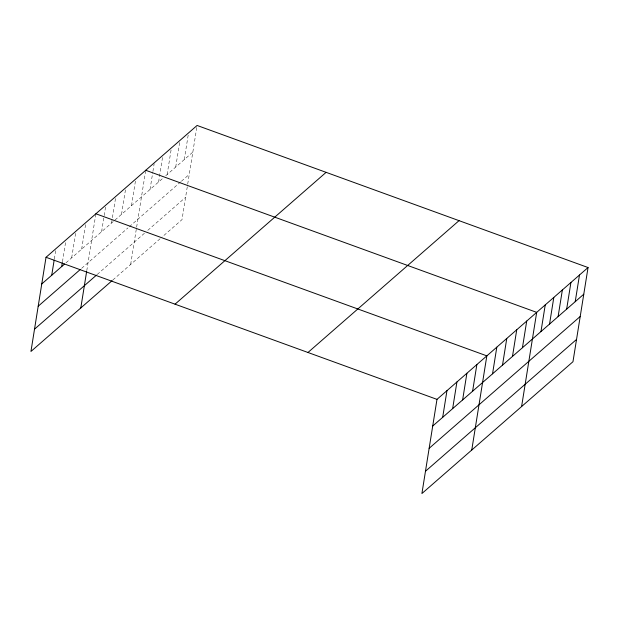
<?xml version="1.0" encoding="UTF-8"?>
<svg xmlns="http://www.w3.org/2000/svg" width="619" height="619" viewBox="0 0 619 619"><rect width="100%" height="100%" fill="white"/><g stroke="black" fill="none" stroke-linecap="round" stroke-linejoin="round"><path stroke-width="0.46" stroke-dasharray="3.1 2.32" d="M54.325 259.059L55.849 249.534M62.465 261.783L65.668 241.789M71.672 257.844L75.944 231.181M81.646 249.148L85.917 222.484M86.776 270.665L95.883 213.779M101.586 231.746L104.023 216.511M104.178 215.559L105.857 205.082M111.559 223.041L115.676 197.337M121.525 214.344L125.796 187.681M131.499 205.64L135.615 179.936M130.655 264.452L136.482 228.047M136.629 227.165L145.581 171.231M150.03 189.468L152.769 172.33M152.924 171.378L154.146 163.764M158.588 182.001L162.704 156.29M167.145 174.527L171.417 147.871M175.711 167.06L179.982 140.397M184.269 159.586L188.385 133.882M187.278 186.76L182.017 219.629L162.039 237.062M187.704 184.106L197.097 125.456M65.978 262.82L162.867 178.264M165.722 175.773L192.826 152.119M81.638 268.313L127.932 227.924M129.356 226.678L180.702 181.87M181.413 181.243L189.259 174.396M97.191 274.488L144.923 232.837M147.779 230.345L185.584 197.353M112.851 279.989L161.327 237.681"/><path stroke-width="0.93" d="M588.05 267.54L436.983 399.371L421.903 493.544L572.97 361.713L588.05 267.54L197.097 125.456L46.03 257.287L30.95 351.46L112.14 280.608M51.733 275.246L54.178 260.011M61.707 266.549L62.318 262.735M80.803 307.953L86.629 271.548M442.686 417.33L446.957 390.666M452.651 408.625L456.923 381.969M462.625 399.928L466.896 373.265M472.599 391.231L476.862 364.568M471.755 450.036L486.836 355.863L95.883 213.779M492.538 373.83L496.809 347.166M502.504 365.125L506.775 338.461M512.478 356.428L516.749 329.765M522.444 347.723L526.715 321.06M521.6 406.536L536.688 312.363L145.736 170.279M540.975 331.552L545.246 304.896M549.54 324.085L553.812 297.422M558.098 316.611L562.369 289.955M566.656 309.144L570.927 282.481M575.221 301.67L579.492 275.014M41.767 283.943L64.554 264.058M38.192 306.227L80.215 269.559M34.517 329.176L96.479 275.115M175.045 304.177L326.112 172.345M307.968 352.482L459.035 220.65M432.712 426.027L583.779 294.203M429.145 448.311L580.212 316.479M425.47 471.26L576.537 339.436M46.03 257.287L436.983 399.371"/></g></svg>
